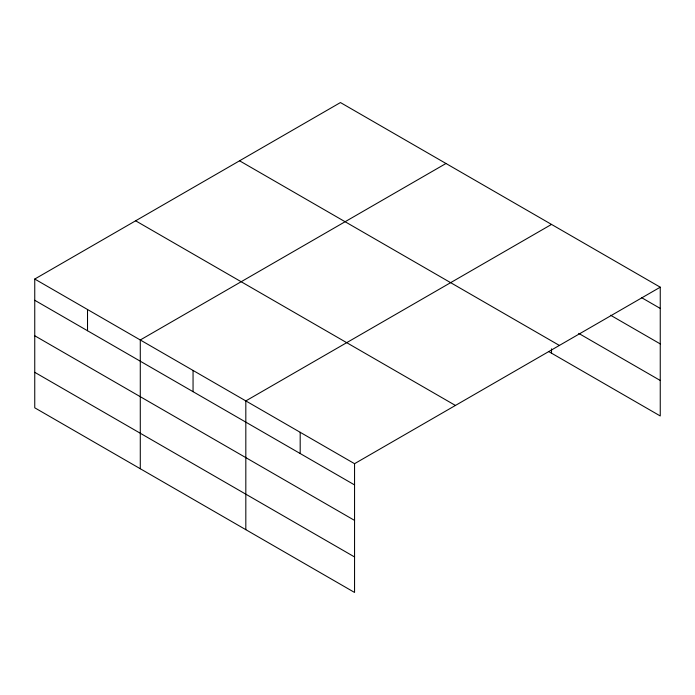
<?xml version="1.0" encoding="UTF-8"?>
<svg xmlns="http://www.w3.org/2000/svg" width="695" height="695" viewBox="0 0 695 695"><rect width="100%" height="100%" fill="white"/><g stroke="black" fill="none" stroke-linecap="round" stroke-linejoin="round"><path stroke-width="1.04" d="M548.737 351.574L660.25 415.958L660.25 287.191L340.446 102.556L34.75 279.043L34.75 407.809L354.554 592.444L354.554 463.687L34.75 279.043M445.982 163.49L140.286 339.977L140.286 468.734M551.517 224.416L245.821 400.911L245.821 529.668M354.554 463.687L660.25 287.191M641.502 297.599L660.25 308.424M610.566 315.226L660.25 343.912M578.7 333.383L660.25 380.469M239.566 160.797L559.371 345.432M135.629 220.802L455.434 405.446M34.75 300.275L354.554 484.919M34.75 335.763L354.554 520.399M34.75 372.32L354.554 556.956M551.517 348.873L551.517 353.173M300.188 432.299L300.188 453.522M193.054 370.444L193.054 391.676M87.518 309.51L87.518 330.742"/></g></svg>
